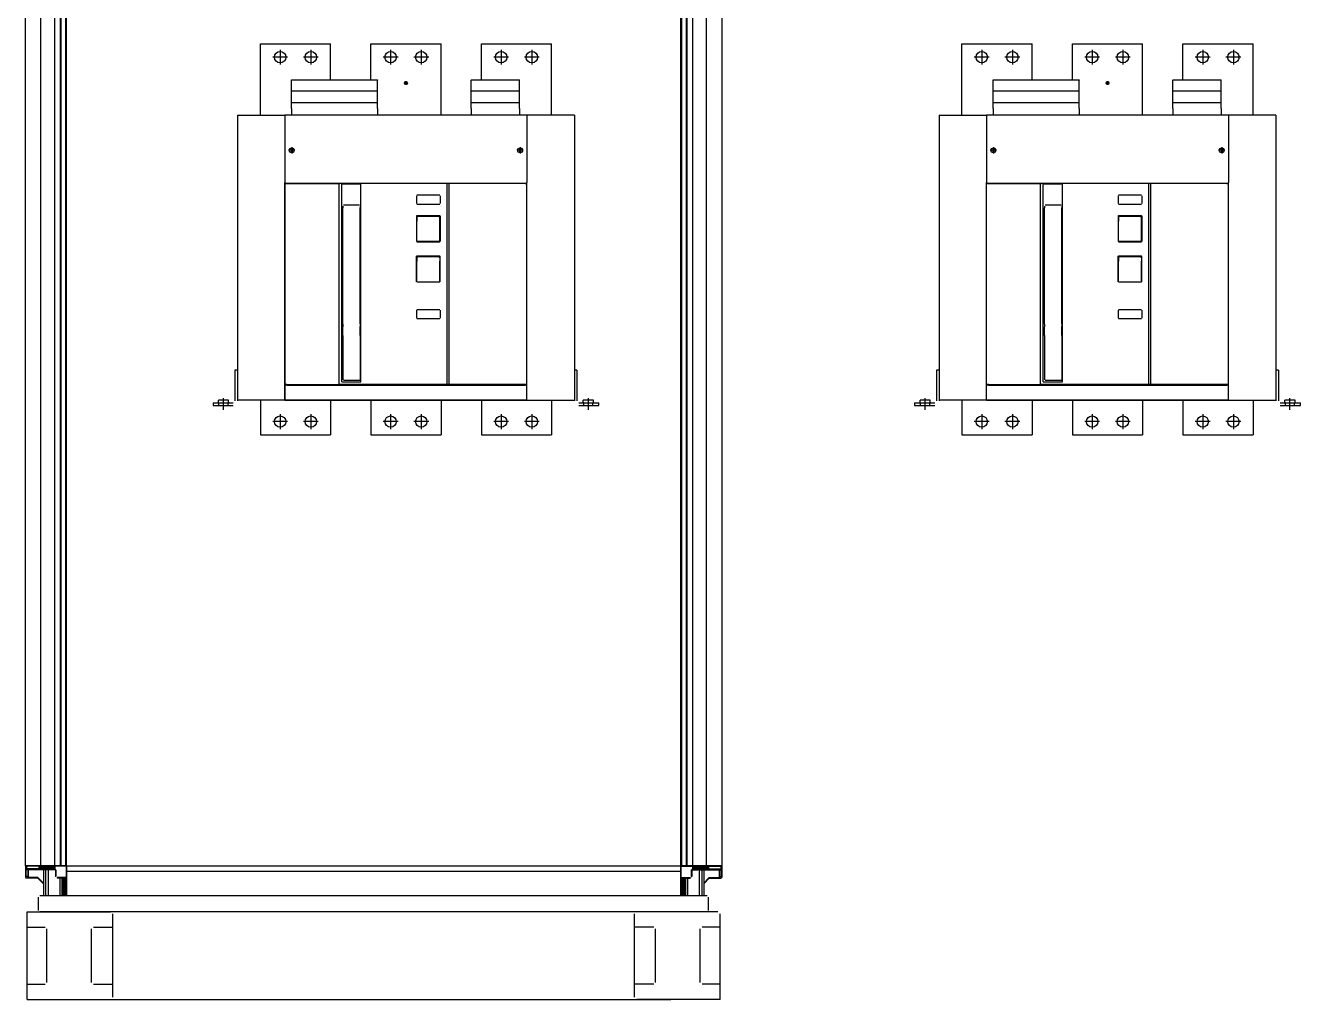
# Model space of a CAD drawing. Header units: metres. Extents: x -260 to 2001, y 2594 to 9590.
# Drawn here: x -260 to 1194, y 7485 to 8595 of the extents above; entities that cross this region are included whole.
import ezdxf

# ---------------------------------------------------------------- set-up
doc = ezdxf.new("R2010")
doc.units = ezdxf.units.M

# ---------------------------------------------------------------- blocks, each defined once
blk = doc.blocks.new('ABB-TR_E4_3')
for p, q in [((53.999833, 445.5), (133.999833, 445.5)), ((53.999833, 364.499878), (53.999833, 445.5)), ((76.499833, 438.950012), (76.499833, 422.049988)), ((111.499833, 438.950012), (111.499833, 422.049988)), ((133.999833, 404.499878), (133.999833, 445.5)), ((179.999833, 445.5), (259.999833, 445.5)), ((179.999833, 404.499878), (179.999833, 445.5)), ((202.499833, 438.950012), (202.499833, 422.049988)), ((237.499833, 438.950012), (237.499833, 422.049988)), ((259.999833, 364.499878), (259.999833, 445.5)), ((305.999802, 445.5), (385.999802, 445.5)), ((305.999802, 404.499878), (305.999802, 445.5)), ((328.499802, 438.950012), (328.499802, 422.049988)), ((363.499802, 438.950012), (363.499802, 422.049988)), ((385.999802, 364.499878), (385.999802, 445.5)), ((853.999833, 445.5), (933.999833, 445.5)), ((853.999833, 364.499878), (853.999833, 445.5)), ((876.499833, 438.950012), (876.499833, 422.049988)), ((911.499833, 438.950012), (911.499833, 422.049988)), ((933.999833, 404.499878), (933.999833, 445.5)), ((979.999833, 445.5), (1059.999833, 445.5)), ((979.999833, 404.499878), (979.999833, 445.5)), ((1002.499833, 438.950012), (1002.499833, 422.049988)), ((1037.499833, 438.950012), (1037.499833, 422.049988)), ((1059.999833, 364.499878), (1059.999833, 445.5)), ((1105.999802, 445.5), (1185.999802, 445.5)), ((1105.999802, 404.499878), (1105.999802, 445.5)), ((1128.499802, 438.950012), (1128.499802, 422.049988)), ((1163.499802, 438.950012), (1163.499802, 422.049988)), ((1185.999802, 364.499878), (1185.999802, 445.5)), ((84.949845, 430.5), (68.04982, 430.5)), ((119.949814, 430.5), (103.049851, 430.5)), ((210.949814, 430.5), (194.049851, 430.5)), ((245.949814, 430.5), (229.049851, 430.5)), ((336.949875, 430.5), (320.049851, 430.5)), ((371.949875, 430.5), (355.049851, 430.5)), ((884.949845, 430.5), (868.04982, 430.5)), ((919.949814, 430.5), (903.049851, 430.5)), ((1010.949814, 430.5), (994.049851, 430.5)), ((1045.949814, 430.5), (1029.049851, 430.5)), ((1136.949875, 430.5), (1120.049851, 430.5)), ((1171.949875, 430.5), (1155.049851, 430.5)), ((89.518998, 404.353516), (89.518998, 404.5)), ((89.518998, 404.5), (187.518998, 404.5)), ((89.518998, 396.685974), (89.518998, 404.353516)), ((89.518998, 396.121094), (89.518998, 396.685974)), ((89.518998, 396.045654), (89.518998, 396.121094)), ((89.518998, 392.230347), (89.518998, 396.045654)), ((187.518998, 404.5), (187.518998, 404.353516)), ((187.518998, 396.685974), (187.518998, 404.353516)), ((187.518998, 396.121094), (187.518998, 396.685974)), ((187.518998, 396.045654), (187.518998, 396.121094)), ((187.518998, 392.230347), (187.518998, 396.045654)), ((222.107132, 401), (217.892533, 401)), ((219.999833, 403.1073), (219.999833, 398.8927)), ((294.518967, 404.5), (349.518967, 404.5)), ((294.518967, 404.5), (294.518967, 404.353516)), ((294.518967, 396.685974), (294.518967, 404.353516)), ((294.518967, 396.121094), (294.518967, 396.685974)), ((294.518967, 396.045654), (294.518967, 396.121094)), ((294.518967, 392.230347), (294.518967, 396.045654)), ((349.518967, 404.353516), (349.518967, 404.5)), ((349.518967, 396.685974), (349.518967, 404.353516)), ((349.518967, 396.121094), (349.518967, 396.685974)), ((349.518967, 396.045654), (349.518967, 396.121094)), ((349.518967, 392.230347), (349.518967, 396.045654)), ((889.518998, 404.353516), (889.518998, 404.5)), ((889.518998, 404.5), (987.518998, 404.5)), ((889.518998, 396.685974), (889.518998, 404.353516)), ((889.518998, 396.121094), (889.518998, 396.685974)), ((889.518998, 396.045654), (889.518998, 396.121094)), ((889.518998, 392.230347), (889.518998, 396.045654)), ((987.518998, 404.5), (987.518998, 404.353516)), ((987.518998, 396.685974), (987.518998, 404.353516)), ((987.518998, 396.121094), (987.518998, 396.685974)), ((987.518998, 396.045654), (987.518998, 396.121094)), ((987.518998, 392.230347), (987.518998, 396.045654)), ((1022.107132, 401), (1017.892533, 401)), ((1019.999833, 403.1073), (1019.999833, 398.8927)), ((1094.518967, 404.5), (1149.518967, 404.5)), ((1094.518967, 404.5), (1094.518967, 404.353516)), ((1094.518967, 396.685974), (1094.518967, 404.353516)), ((1094.518967, 396.121094), (1094.518967, 396.685974)), ((1094.518967, 396.045654), (1094.518967, 396.121094)), ((1094.518967, 392.230347), (1094.518967, 396.045654)), ((1149.518967, 404.353516), (1149.518967, 404.5)), ((1149.518967, 396.685974), (1149.518967, 404.353516)), ((1149.518967, 396.121094), (1149.518967, 396.685974)), ((1149.518967, 396.045654), (1149.518967, 396.121094)), ((1149.518967, 392.230347), (1149.518967, 396.045654)), ((89.518998, 384.697388), (89.518998, 392.230347)), ((89.518998, 392.230347), (187.518998, 392.230347)), ((89.518998, 384.138489), (89.518998, 384.697388)), ((89.518998, 384.057007), (89.518998, 384.138489)), ((89.518998, 378.893555), (89.518998, 384.057007)), ((89.518998, 372.212158), (89.518998, 378.893555)), ((89.518998, 378.893555), (187.518998, 378.893555)), ((187.518998, 384.697388), (187.518998, 392.230347)), ((187.518998, 384.138489), (187.518998, 384.697388)), ((187.518998, 384.057007), (187.518998, 384.138489)), ((187.518998, 378.893555), (187.518998, 384.057007)), ((187.518998, 372.212158), (187.518998, 378.893555)), ((294.518967, 392.230347), (349.518967, 392.230347)), ((294.518967, 384.697388), (294.518967, 392.230347)), ((294.518967, 384.138489), (294.518967, 384.697388)), ((294.518967, 384.057007), (294.518967, 384.138489)), ((294.518967, 378.893555), (294.518967, 384.057007)), ((294.518967, 378.893555), (349.518967, 378.893555)), ((294.518967, 372.212158), (294.518967, 378.893555)), ((349.518967, 384.697388), (349.518967, 392.230347)), ((349.518967, 384.138489), (349.518967, 384.697388)), ((349.518967, 384.057007), (349.518967, 384.138489)), ((349.518967, 378.893555), (349.518967, 384.057007)), ((349.518967, 372.212158), (349.518967, 378.893555)), ((889.518998, 384.697388), (889.518998, 392.230347)), ((889.518998, 392.230347), (987.518998, 392.230347)), ((889.518998, 384.138489), (889.518998, 384.697388)), ((889.518998, 384.057007), (889.518998, 384.138489)), ((889.518998, 378.893555), (889.518998, 384.057007)), ((889.518998, 372.212158), (889.518998, 378.893555)), ((889.518998, 378.893555), (987.518998, 378.893555)), ((987.518998, 384.697388), (987.518998, 392.230347)), ((987.518998, 384.138489), (987.518998, 384.697388)), ((987.518998, 384.057007), (987.518998, 384.138489)), ((987.518998, 378.893555), (987.518998, 384.057007)), ((987.518998, 372.212158), (987.518998, 378.893555)), ((1094.518967, 392.230347), (1149.518967, 392.230347)), ((1094.518967, 384.697388), (1094.518967, 392.230347)), ((1094.518967, 384.138489), (1094.518967, 384.697388)), ((1094.518967, 384.057007), (1094.518967, 384.138489)), ((1094.518967, 378.893555), (1094.518967, 384.057007)), ((1094.518967, 378.893555), (1149.518967, 378.893555)), ((1094.518967, 372.212158), (1094.518967, 378.893555)), ((1149.518967, 384.697388), (1149.518967, 392.230347)), ((1149.518967, 384.138489), (1149.518967, 384.697388)), ((1149.518967, 384.057007), (1149.518967, 384.138489)), ((1149.518967, 378.893555), (1149.518967, 384.057007)), ((1149.518967, 372.212158), (1149.518967, 378.893555)), ((27.999833, 364.5), (27.999833, 39.5)), ((27.999833, 364.5), (81.999833, 364.5)), ((81.999833, 363.799927), (81.999833, 364.5)), ((82.699967, 364.5), (81.999833, 364.5)), ((81.999985, 363.799988), (81.999985, 287.700012)), ((82.339432, 364.400024), (82.100083, 364.400024)), ((82.100083, 364.400024), (82.100083, 364.160705)), ((83.925736, 364.5), (82.699997, 364.5)), ((356.074265, 364.5), (83.925736, 364.5)), ((89.518998, 371.858581), (89.518998, 372.212158)), ((89.518998, 371.858581), (89.518998, 364.5)), ((187.518998, 371.858581), (187.518998, 372.212158)), ((187.518998, 371.858581), (187.518998, 364.5)), ((294.518967, 371.858581), (294.518967, 372.212158)), ((294.518967, 371.858581), (294.518967, 364.5)), ((349.518967, 371.858581), (349.518967, 372.212158)), ((349.518967, 371.858581), (349.518967, 364.5)), ((357.299973, 364.5), (356.074265, 364.5)), ((357.999802, 364.5), (357.299973, 364.5)), ((357.900071, 364.400024), (357.660569, 364.400024)), ((357.900071, 364.1604), (357.900071, 364.400024)), ((411.999802, 364.5), (357.999802, 364.5)), ((357.999802, 363.813476), (357.999802, 364.5)), ((357.999985, 363.799988), (357.999985, 287.700012)), ((411.999802, 364.5), (411.999802, 39.5)), ((827.999833, 364.5), (827.999833, 39.5)), ((827.999833, 364.5), (881.999833, 364.5)), ((881.999833, 363.799927), (881.999833, 364.5)), ((882.699967, 364.5), (881.999833, 364.5)), ((881.999985, 363.799988), (881.999985, 287.700012)), ((882.339432, 364.400024), (882.100083, 364.400024)), ((882.100083, 364.400024), (882.100083, 364.160705)), ((883.925736, 364.5), (882.699997, 364.5)), ((1156.074265, 364.5), (883.925736, 364.5)), ((889.518998, 371.858581), (889.518998, 372.212158)), ((889.518998, 371.858581), (889.518998, 364.5)), ((987.518998, 371.858581), (987.518998, 372.212158)), ((987.518998, 371.858581), (987.518998, 364.5)), ((1094.518967, 371.858581), (1094.518967, 372.212158)), ((1094.518967, 371.858581), (1094.518967, 364.5)), ((1149.518967, 371.858581), (1149.518967, 372.212158)), ((1149.518967, 371.858581), (1149.518967, 364.5)), ((1157.299973, 364.5), (1156.074265, 364.5)), ((1157.999802, 364.5), (1157.299973, 364.5)), ((1157.900071, 364.400024), (1157.660569, 364.400024)), ((1157.900071, 364.1604), (1157.900071, 364.400024)), ((1211.999802, 364.5), (1157.999802, 364.5)), ((1157.999802, 363.813476), (1157.999802, 364.5)), ((1157.999985, 363.799988), (1157.999985, 287.700012)), ((1211.999802, 364.5), (1211.999802, 39.5)), ((93.374985, 324.25), (86.224991, 324.25)), ((89.40001, 326.464172), (89.40001, 326.970764)), ((89.40001, 322.035828), (89.40001, 326.464111)), ((89.40001, 322.035828), (89.40001, 321.529236)), ((89.800003, 327.825012), (89.800003, 320.674988)), ((90.199997, 326.464172), (90.199997, 326.970764)), ((90.199997, 326.464172), (90.199997, 322.035889)), ((90.199997, 322.035828), (90.199997, 321.529236)), ((353.77501, 324.25), (346.624985, 324.25)), ((349.799973, 326.464172), (349.799973, 326.970764)), ((349.799973, 322.035828), (349.799973, 326.464111)), ((349.799973, 322.035828), (349.799973, 321.529236)), ((350.199997, 327.825012), (350.199997, 320.674988)), ((350.600022, 326.464172), (350.600022, 326.970764)), ((350.600022, 326.464172), (350.600022, 322.035889)), ((350.600022, 322.035828), (350.600022, 321.529236)), ((893.374985, 324.25), (886.224991, 324.25)), ((889.40001, 326.464172), (889.40001, 326.970764)), ((889.40001, 322.035828), (889.40001, 326.464111)), ((889.40001, 322.035828), (889.40001, 321.529236)), ((889.800003, 327.825012), (889.800003, 320.674988)), ((890.199997, 326.464172), (890.199997, 326.970764)), ((890.199997, 326.464172), (890.199997, 322.035889)), ((890.199997, 322.035828), (890.199997, 321.529236)), ((1153.77501, 324.25), (1146.624985, 324.25)), ((1149.799973, 326.464172), (1149.799973, 326.970764)), ((1149.799973, 322.035828), (1149.799973, 326.464111)), ((1149.799973, 322.035828), (1149.799973, 321.529236)), ((1150.199997, 327.825012), (1150.199997, 320.674988)), ((1150.600022, 326.464172), (1150.600022, 326.970764)), ((1150.600022, 326.464172), (1150.600022, 322.035889)), ((1150.600022, 322.035828), (1150.600022, 321.529236)), ((81.999833, 39.5), (81.999833, 287.699951)), ((82.100083, 287.339294), (82.100083, 286.5)), ((82.100083, 286.5), (84.100083, 286.5)), ((82.100083, 57.25), (82.100083, 286.5)), ((82.699997, 287), (83.925736, 287)), ((83.925736, 287), (356.074265, 287)), ((84.100083, 286.5), (144.700089, 286.5)), ((97.600083, 287), (97.600083, 286.5)), ((143.718979, 57.5), (143.718979, 286.5)), ((144.671128, 286.5), (143.718979, 286.5)), ((266.06688, 286.5), (144.671128, 286.5)), ((146.718979, 285.121094), (146.746384, 285.313354)), ((146.718979, 60.5), (146.718979, 285.121094)), ((146.746384, 285.313354), (146.81511, 285.484436)), ((146.81511, 285.484436), (146.929154, 285.661377)), ((146.929154, 285.661377), (147.241929, 286)), ((168.218979, 285.5), (147.218979, 285.5)), ((168.472458, 285.742126), (168.233628, 286)), ((168.583115, 285.585937), (168.472458, 285.742126)), ((168.700364, 285.304748), (168.583115, 285.585937)), ((168.718979, 285.142578), (168.700364, 285.304748)), ((168.718979, 60.5), (168.718979, 285.142578)), ((267.018998, 286.5), (266.06688, 286.5)), ((267.018998, 57.5), (267.018998, 286.5)), ((269.000077, 286.5), (269.000077, 57.25)), ((355.900071, 286.5), (269.000077, 286.5)), ((342.400071, 286.5), (342.400071, 287)), ((355.900071, 286.5), (357.900071, 286.5)), ((356.074265, 287), (357.299973, 287)), ((357.900071, 286.5), (357.900071, 287.339599)), ((357.900071, 57.25), (357.900071, 286.5)), ((357.999802, 39.5), (357.999802, 287.686462)), ((881.999833, 39.5), (881.999833, 287.699951)), ((882.100083, 287.339294), (882.100083, 286.5)), ((882.100083, 286.5), (884.100083, 286.5)), ((882.100083, 57.25), (882.100083, 286.5)), ((882.699997, 287), (883.925736, 287)), ((883.925736, 287), (1156.074265, 287)), ((884.100083, 286.5), (944.700089, 286.5)), ((897.600083, 287), (897.600083, 286.5)), ((944.671128, 286.5), (943.718979, 286.5)), ((943.718979, 57.5), (943.718979, 286.5)), ((1066.06688, 286.5), (944.671128, 286.5)), ((946.718979, 285.121094), (946.746384, 285.313354)), ((946.718979, 60.5), (946.718979, 285.121094)), ((946.746384, 285.313354), (946.81511, 285.484436)), ((946.81511, 285.484436), (946.929154, 285.661377)), ((946.929154, 285.661377), (947.241929, 286)), ((968.218979, 285.5), (947.218979, 285.5)), ((968.472458, 285.742126), (968.233628, 286)), ((968.583115, 285.585937), (968.472458, 285.742126)), ((968.700364, 285.304748), (968.583115, 285.585937)), ((968.718979, 285.142578), (968.700364, 285.304748)), ((968.718979, 60.5), (968.718979, 285.142578)), ((1067.018998, 286.5), (1066.06688, 286.5)), ((1067.018998, 57.5), (1067.018998, 286.5)), ((1069.000077, 286.5), (1069.000077, 57.25)), ((1155.900071, 286.5), (1069.000077, 286.5)), ((1142.400071, 286.5), (1142.400071, 287)), ((1155.900071, 286.5), (1157.900071, 286.5)), ((1156.074265, 287), (1157.299973, 287)), ((1157.900071, 286.5), (1157.900071, 287.339599)), ((1157.900071, 57.25), (1157.900071, 286.5)), ((1157.999802, 39.5), (1157.999802, 287.686462)), ((166.968979, 261.759094), (148.968979, 261.758911)), ((232.018998, 272.5), (232.018998, 263.5)), ((258.518998, 273), (232.518998, 273)), ((232.518998, 263), (258.518998, 263)), ((259.018998, 272.5), (259.018998, 263.5)), ((966.968979, 261.759094), (948.968979, 261.758911)), ((1032.018998, 272.5), (1032.018998, 263.5)), ((1058.518998, 273), (1032.518998, 273)), ((1032.518998, 263), (1058.518998, 263)), ((1059.018998, 272.5), (1059.018998, 263.5)), ((146.722702, 254.382751), (146.718979, 254.363586)), ((146.751664, 254.419678), (146.722702, 254.382751)), ((146.828812, 254.462158), (146.751664, 254.419678)), ((147.06865, 254.513977), (146.828812, 254.462158)), ((147.218979, 254.363586), (147.06865, 254.513977)), ((147.968979, 260.758911), (147.968979, 258.759521)), ((147.968979, 125.969177), (147.968979, 258.759521)), ((167.968979, 260.759094), (167.968979, 258.759766)), ((167.968979, 126.535766), (167.968979, 258.759766)), ((168.36937, 254.513977), (168.218979, 254.363586)), ((168.625351, 254.455444), (168.36937, 254.513977)), ((168.688767, 254.417602), (168.625351, 254.455444)), ((168.707962, 254.396606), (168.688767, 254.417602)), ((168.718979, 254.363586), (168.707962, 254.396606)), ((232.018998, 249.5), (232.018998, 220.5)), ((232.518998, 250), (258.518998, 250)), ((232.518998, 248.594116), (232.518998, 250)), ((258.518998, 248.855957), (232.518998, 248.594116)), ((232.518998, 248.594116), (232.518998, 248.227722)), ((232.518998, 248.224243), (232.518998, 248.227722)), ((232.518998, 248.227722), (232.518998, 246.652954)), ((232.528916, 248.187195), (232.519089, 248.224243)), ((232.570725, 248.109619), (232.528916, 248.187195)), ((232.705826, 247.930054), (232.570725, 248.109619)), ((233.034348, 247.586792), (232.705826, 247.930054)), ((258.034348, 247.834839), (258.348923, 248.176147)), ((258.348923, 248.176147), (258.47432, 248.356567)), ((258.47432, 248.356567), (258.51146, 248.435852)), ((258.51146, 248.435852), (258.518998, 248.475098)), ((258.518998, 248.855957), (258.518998, 250)), ((258.518998, 248.855957), (258.518998, 248.485474)), ((258.518998, 248.485474), (258.518998, 248.475098)), ((258.518998, 243.979797), (258.518998, 248.475098)), ((259.018998, 249.5), (259.018998, 220.5)), ((946.722702, 254.382751), (946.718979, 254.363586)), ((946.751664, 254.419678), (946.722702, 254.382751)), ((946.828812, 254.462158), (946.751664, 254.419678)), ((947.06865, 254.513977), (946.828812, 254.462158)), ((947.218979, 254.363586), (947.06865, 254.513977)), ((947.968979, 260.758911), (947.968979, 258.759521)), ((947.968979, 125.969177), (947.968979, 258.759521)), ((967.968979, 260.759094), (967.968979, 258.759766)), ((967.968979, 126.535766), (967.968979, 258.759766)), ((968.36937, 254.513977), (968.218979, 254.363586)), ((968.625351, 254.455444), (968.36937, 254.513977)), ((968.688767, 254.417602), (968.625351, 254.455444)), ((968.707962, 254.396606), (968.688767, 254.417602)), ((968.718979, 254.363586), (968.707962, 254.396606)), ((1032.018998, 249.5), (1032.018998, 220.5)), ((1032.518998, 250), (1058.518998, 250)), ((1032.518998, 248.594116), (1032.518998, 250)), ((1058.518998, 248.855957), (1032.518998, 248.594116)), ((1032.518998, 248.594116), (1032.518998, 248.227722)), ((1032.518998, 248.224243), (1032.518998, 248.227722)), ((1032.518998, 248.227722), (1032.518998, 246.652954)), ((1032.528916, 248.187195), (1032.519089, 248.224243)), ((1032.570725, 248.109619), (1032.528916, 248.187195)), ((1032.705826, 247.930054), (1032.570725, 248.109619)), ((1033.034348, 247.586792), (1032.705826, 247.930054)), ((1058.034348, 247.834839), (1058.348923, 248.176147)), ((1058.348923, 248.176147), (1058.47432, 248.356567)), ((1058.47432, 248.356567), (1058.51146, 248.435852)), ((1058.51146, 248.435852), (1058.518998, 248.475098)), ((1058.518998, 248.855957), (1058.518998, 250)), ((1058.518998, 248.855957), (1058.518998, 248.485474)), ((1058.518998, 248.485474), (1058.518998, 248.475098)), ((1058.518998, 243.979797), (1058.518998, 248.475098)), ((1059.018998, 249.5), (1059.018998, 220.5)), ((232.518998, 246.651001), (232.518937, 245.222778)), ((232.518998, 246.652954), (232.518998, 246.651001)), ((232.518998, 245.222778), (232.518998, 244.591064)), ((232.518998, 243.703003), (232.518998, 243.637939)), ((232.518998, 220.5), (232.518998, 243.637939)), ((232.519028, 244.591064), (232.519089, 243.70282)), ((258.518998, 243.979797), (258.518998, 243.637939)), ((258.518998, 240.97876), (258.518998, 243.637939)), ((258.518998, 220.5), (258.518998, 240.97876)), ((1032.518998, 246.651001), (1032.518937, 245.222778)), ((1032.518998, 246.652954), (1032.518998, 246.651001)), ((1032.518998, 245.222778), (1032.518998, 244.591064)), ((1032.518998, 243.703003), (1032.518998, 243.637939)), ((1032.518998, 220.5), (1032.518998, 243.637939)), ((1032.519028, 244.591064), (1032.519089, 243.70282)), ((1058.518998, 243.979797), (1058.518998, 243.637939)), ((1058.518998, 240.97876), (1058.518998, 243.637939)), ((1058.518998, 220.5), (1058.518998, 240.97876)), ((232.518998, 220.5), (233.035325, 220.5)), ((232.518998, 220), (258.518998, 220)), ((258.035325, 220.5), (233.035325, 220.5)), ((258.035325, 220.5), (258.518998, 220.5)), ((1032.518998, 220.5), (1033.035325, 220.5)), ((1032.518998, 220), (1058.518998, 220)), ((1058.035325, 220.5), (1033.035325, 220.5)), ((1058.035325, 220.5), (1058.518998, 220.5)), ((232.518998, 204), (258.518998, 204)), ((232.518998, 202.594116), (232.518998, 204)), ((258.518998, 202.855957), (258.518998, 204)), ((1032.518998, 204), (1058.518998, 204)), ((1032.518998, 202.594116), (1032.518998, 204)), ((1058.518998, 202.855957), (1058.518998, 204)), ((232.018998, 174.5), (232.018998, 203.5)), ((232.518998, 202.594116), (232.518998, 202.19751)), ((232.518998, 202.19812), (232.518998, 197.851501)), ((232.521378, 202.179809), (232.518998, 202.19751)), ((232.518998, 175.5), (232.518998, 197.851501)), ((258.518998, 202.855957), (232.519089, 202.594116)), ((232.539475, 202.132202), (232.521378, 202.179809)), ((232.692337, 201.911194), (232.539475, 202.132202)), ((233.035874, 201.550659), (232.692337, 201.911194)), ((258.035874, 201.834167), (258.260178, 202.067749)), ((258.260178, 202.067749), (258.41716, 202.265747)), ((258.41716, 202.265747), (258.518998, 202.474487)), ((258.518998, 202.855957), (258.518998, 202.485596)), ((258.518998, 202.485596), (258.518998, 202.474487)), ((258.518998, 202.474487), (258.518998, 197.81488)), ((258.518998, 175.5), (258.518998, 197.81488)), ((259.018998, 174.5), (259.018998, 203.5)), ((1032.018998, 174.5), (1032.018998, 203.5)), ((1032.518998, 202.594116), (1032.518998, 202.19751)), ((1032.518998, 202.19812), (1032.518998, 197.851501)), ((1032.521378, 202.179809), (1032.518998, 202.19751)), ((1032.518998, 175.5), (1032.518998, 197.851501)), ((1058.518998, 202.855957), (1032.519089, 202.594116)), ((1032.539475, 202.132202), (1032.521378, 202.179809)), ((1032.692337, 201.911194), (1032.539475, 202.132202)), ((1033.035874, 201.550659), (1032.692337, 201.911194)), ((1058.035874, 201.834167), (1058.260178, 202.067749)), ((1058.260178, 202.067749), (1058.41716, 202.265747)), ((1058.41716, 202.265747), (1058.518998, 202.474487)), ((1058.518998, 202.855957), (1058.518998, 202.485596)), ((1058.518998, 202.485596), (1058.518998, 202.474487)), ((1058.518998, 202.474487), (1058.518998, 197.81488)), ((1058.518998, 175.5), (1058.518998, 197.81488)), ((1059.018998, 174.5), (1059.018998, 203.5)), ((233.518998, 174.5), (257.518998, 174.5)), ((1033.518998, 174.5), (1057.518998, 174.5)), ((258.518998, 174), (232.518998, 174)), ((1058.518998, 174), (1032.518998, 174)), ((232.018998, 142), (232.018998, 133)), ((258.518998, 142.5), (232.518998, 142.5)), ((232.518998, 132.5), (258.518998, 132.5)), ((259.018998, 142), (259.018998, 133)), ((1032.018998, 142), (1032.018998, 133)), ((1058.518998, 142.5), (1032.518998, 142.5)), ((1032.518998, 132.5), (1058.518998, 132.5)), ((1059.018998, 142), (1059.018998, 133)), ((147.968979, 125.969177), (147.968979, 122.899841)), ((147.968979, 113.106842), (147.968979, 122.899841)), ((167.968979, 126.535766), (167.968979, 123.466431)), ((167.968979, 113.106842), (167.968979, 123.466431)), ((947.968979, 125.969177), (947.968979, 122.899841)), ((947.968979, 113.106842), (947.968979, 122.899841)), ((967.968979, 126.535766), (967.968979, 123.466431)), ((967.968979, 113.106842), (967.968979, 123.466431)), ((147.968979, 115.930633), (147.218979, 115.930633)), ((147.968979, 113.106842), (147.968979, 108.09137)), ((147.968979, 108.09137), (147.968979, 80.941193)), ((168.218979, 115.930633), (167.968979, 115.930633)), ((167.968979, 113.106842), (167.968979, 108.09137)), ((167.968979, 108.09137), (167.968979, 80.941193)), ((168.718979, 115.5), (168.715622, 115.5)), ((947.968979, 115.930633), (947.218979, 115.930633)), ((947.968979, 113.106842), (947.968979, 108.09137)), ((947.968979, 108.09137), (947.968979, 80.941193)), ((968.218979, 115.930633), (967.968979, 115.930633)), ((967.968979, 113.106842), (967.968979, 108.09137)), ((967.968979, 108.09137), (967.968979, 80.941193)), ((968.718979, 115.5), (968.715622, 115.5)), ((167.968979, 88.75), (168.718979, 88.75)), ((967.968979, 88.75), (968.718979, 88.75)), ((24.999985, 73.5), (24.999985, 68.5)), ((27.999985, 73.5), (24.999985, 73.5)), ((147.968979, 80.941193), (147.968979, 62.75)), ((167.968979, 80.941193), (167.968979, 62.892853)), ((414.999985, 73.5), (411.999985, 73.5)), ((411.999985, 73.5), (411.999985, 68.5)), ((414.999985, 73.5), (414.999985, 68.5)), ((824.999985, 73.5), (824.999985, 68.5)), ((827.999985, 73.5), (824.999985, 73.5)), ((947.968979, 80.941193), (947.968979, 62.75)), ((967.968979, 80.941193), (967.968979, 62.892853)), ((1214.999985, 73.5), (1211.999985, 73.5)), ((1211.999985, 73.5), (1211.999985, 68.5)), ((1214.999985, 73.5), (1214.999985, 68.5)), ((24.999985, 68.5), (24.999985, 38.5)), ((146.718979, 60.5), (168.718979, 60.5)), ((166.968979, 61.75), (148.968979, 61.75)), ((167.227646, 61.784637), (166.968979, 61.75)), ((167.468979, 61.883972), (167.227646, 61.784637)), ((167.700791, 62.086731), (167.468979, 61.883972)), ((167.909287, 62.483459), (167.700791, 62.086731)), ((167.960099, 62.756348), (167.909287, 62.483459)), ((167.968979, 62.892853), (167.960099, 62.756348)), ((167.968979, 70.75), (168.718979, 70.75)), ((411.999985, 68.5), (411.999985, 38.5)), ((414.999985, 68.5), (414.999985, 38.5)), ((824.999985, 68.5), (824.999985, 38.5)), ((946.718979, 60.5), (968.718979, 60.5)), ((966.968979, 61.75), (948.968979, 61.75)), ((967.227646, 61.784637), (966.968979, 61.75)), ((967.468979, 61.883972), (967.227646, 61.784637)), ((967.700791, 62.086731), (967.468979, 61.883972)), ((967.909287, 62.483459), (967.700791, 62.086731)), ((967.960099, 62.756348), (967.909287, 62.483459)), ((967.968979, 62.892853), (967.960099, 62.756348)), ((967.968979, 70.75), (968.718979, 70.75)), ((1211.999985, 68.5), (1211.999985, 38.5)), ((1214.999985, 68.5), (1214.999985, 38.5)), ((82.100083, 56.549988), (82.100083, 57.25)), ((84.100083, 57.25), (82.100083, 57.25)), ((82.100083, 39.600006), (82.100083, 56.549988)), ((84.100083, 56.549988), (82.100083, 56.549988)), ((82.800095, 57.25), (82.800095, 56.549988)), ((84.100083, 57.25), (144.700089, 57.25)), ((84.100083, 56.549988), (355.900071, 56.549988)), ((143.718979, 57.5), (144.671128, 57.5)), ((144.671128, 57.5), (266.06688, 57.5)), ((144.700089, 57.25), (144.700089, 57.5)), ((269.000077, 57.25), (144.700089, 57.25)), ((266.06688, 57.5), (267.018998, 57.5)), ((355.900071, 57.25), (269.000077, 57.25)), ((357.900071, 57.25), (355.900071, 57.25)), ((357.900071, 56.549988), (355.900071, 56.549988)), ((357.200119, 57.25), (357.200119, 56.549988)), ((357.900071, 56.549988), (357.900071, 57.25)), ((357.900071, 39.600006), (357.900071, 56.549988)), ((882.100083, 56.549988), (882.100083, 57.25)), ((884.100083, 57.25), (882.100083, 57.25)), ((882.100083, 39.600006), (882.100083, 56.549988)), ((884.100083, 56.549988), (882.100083, 56.549988)), ((882.800095, 57.25), (882.800095, 56.549988)), ((884.100083, 57.25), (944.700089, 57.25)), ((884.100083, 56.549988), (1155.900071, 56.549988)), ((943.718979, 57.5), (944.671128, 57.5)), ((944.671128, 57.5), (1066.06688, 57.5)), ((944.700089, 57.25), (944.700089, 57.5)), ((1069.000077, 57.25), (944.700089, 57.25)), ((1066.06688, 57.5), (1067.018998, 57.5)), ((1155.900071, 57.25), (1069.000077, 57.25)), ((1157.900071, 57.25), (1155.900071, 57.25)), ((1157.900071, 56.549988), (1155.900071, 56.549988)), ((1157.200119, 57.25), (1157.200119, 56.549988)), ((1157.900071, 56.549988), (1157.900071, 57.25)), ((1157.900071, 39.600006), (1157.900071, 56.549988)), ((0, 36.5), (5, 36.5)), ((0, 36.5), (0, 33.5)), ((0, 33.5), (5, 33.5)), ((5, 36.5), (22.999985, 36.5)), ((5, 33.5), (22.999985, 33.5)), ((5.764573, 36.5), (5.895691, 36.52478)), ((5.895691, 36.52478), (6.090409, 36.639191)), ((6.090409, 36.639191), (6.232682, 36.870666)), ((6.232682, 36.870666), (6.25, 37)), ((12, 39.5), (6.25, 39.5)), ((6.25, 37), (6.25, 39.5)), ((6.75, 33.5), (6.75, 36.5)), ((12, 28.388489), (12, 41.611511)), ((17.75, 39.5), (12, 39.5)), ((17.25, 33.5), (17.25, 36.5)), ((17.75, 37), (17.75, 39.5)), ((17.75, 37), (17.75, 39.5)), ((17.75, 37), (17.767319, 36.870666)), ((17.75, 37), (17.767319, 36.870666)), ((17.767319, 36.870666), (17.909577, 36.639191)), ((17.767319, 36.870666), (17.909577, 36.639191)), ((17.909577, 36.639191), (18.104309, 36.52478)), ((17.909577, 36.639191), (18.104309, 36.52478)), ((18.104309, 36.52478), (18.235428, 36.5)), ((18.104309, 36.52478), (18.235428, 36.5)), ((81.999833, 39.5), (27.999833, 39.5)), ((27.999985, 39.5), (27.999985, 38.5)), ((53.999833, 39.499847), (53.999833, 0)), ((81.999833, 39.5), (357.999802, 39.5)), ((84.100083, 39.600006), (82.100083, 39.600006)), ((355.900071, 39.600006), (84.100083, 39.600006)), ((133.999833, 39.499847), (133.999833, 0)), ((179.999833, 39.499847), (179.999833, 0)), ((259.999833, 39.499847), (259.999833, 0)), ((305.999802, 39.499847), (305.999802, 0)), ((357.900071, 39.600006), (355.900071, 39.600006)), ((357.999802, 39.5), (411.999802, 39.5)), ((385.999802, 39.499847), (385.999802, 0)), ((416.999985, 36.5), (434.999985, 36.5)), ((416.999985, 33.5), (434.999985, 33.5)), ((421.895676, 36.52478), (421.764573, 36.5)), ((422.090378, 36.639191), (421.895676, 36.52478)), ((422.232712, 36.870666), (422.090378, 36.639191)), ((422.249985, 37), (422.232712, 36.870666)), ((427.999985, 39.5), (422.249985, 39.5)), ((422.249985, 37), (422.249985, 39.5)), ((422.749985, 33.5), (422.749985, 36.5)), ((427.999985, 28.388489), (427.999985, 41.611511)), ((433.749985, 39.5), (427.999985, 39.5)), ((433.249985, 33.5), (433.249985, 36.5)), ((433.749985, 37), (433.749985, 39.5)), ((433.749985, 37), (433.749985, 39.5)), ((433.767319, 36.870666), (433.749985, 37)), ((433.767319, 36.870666), (433.749985, 37)), ((433.909592, 36.639191), (433.767319, 36.870666)), ((433.909592, 36.639191), (433.767319, 36.870666)), ((434.104294, 36.52478), (433.909592, 36.639191)), ((434.104294, 36.52478), (433.909592, 36.639191)), ((434.235398, 36.5), (434.104294, 36.52478)), ((434.235398, 36.5), (434.104294, 36.52478)), ((434.999985, 36.5), (439.999985, 36.5)), ((434.999985, 33.5), (439.999985, 33.5)), ((439.999985, 33.5), (439.999985, 36.5)), ((800, 36.5), (805, 36.5)), ((800, 36.5), (800, 33.5)), ((800, 33.5), (805, 33.5)), ((805, 36.5), (822.999985, 36.5)), ((805, 33.5), (822.999985, 33.5)), ((805.764573, 36.5), (805.895691, 36.52478)), ((805.895691, 36.52478), (806.090409, 36.639191)), ((806.090409, 36.639191), (806.232682, 36.870666)), ((806.232682, 36.870666), (806.25, 37)), ((812, 39.5), (806.25, 39.5)), ((806.25, 37), (806.25, 39.5)), ((806.75, 33.5), (806.75, 36.5)), ((812, 28.388489), (812, 41.611511)), ((817.75, 39.5), (812, 39.5)), ((817.25, 33.5), (817.25, 36.5)), ((817.75, 37), (817.75, 39.5)), ((817.75, 37), (817.75, 39.5)), ((817.75, 37), (817.767319, 36.870666)), ((817.75, 37), (817.767319, 36.870666)), ((817.767319, 36.870666), (817.909577, 36.639191)), ((817.767319, 36.870666), (817.909577, 36.639191)), ((817.909577, 36.639191), (818.104309, 36.52478)), ((817.909577, 36.639191), (818.104309, 36.52478)), ((818.104309, 36.52478), (818.235428, 36.5)), ((818.104309, 36.52478), (818.235428, 36.5)), ((881.999833, 39.5), (827.999833, 39.5)), ((827.999985, 39.5), (827.999985, 38.5)), ((853.999833, 39.499847), (853.999833, 0)), ((881.999833, 39.5), (1157.999802, 39.5)), ((884.100083, 39.600006), (882.100083, 39.600006)), ((1155.900071, 39.600006), (884.100083, 39.600006)), ((933.999833, 39.499847), (933.999833, 0)), ((979.999833, 39.499847), (979.999833, 0)), ((1059.999833, 39.499847), (1059.999833, 0)), ((1105.999802, 39.499847), (1105.999802, 0)), ((1157.900071, 39.600006), (1155.900071, 39.600006)), ((1157.999802, 39.5), (1211.999802, 39.5)), ((1185.999802, 39.499847), (1185.999802, 0)), ((1216.999985, 36.5), (1234.999985, 36.5)), ((1216.999985, 33.5), (1234.999985, 33.5)), ((1221.895676, 36.52478), (1221.764573, 36.5)), ((1222.090378, 36.639191), (1221.895676, 36.52478)), ((1222.232712, 36.870666), (1222.090378, 36.639191)), ((1222.249985, 37), (1222.232712, 36.870666)), ((1227.999985, 39.5), (1222.249985, 39.5)), ((1222.249985, 37), (1222.249985, 39.5)), ((1222.749985, 33.5), (1222.749985, 36.5)), ((1227.999985, 28.388489), (1227.999985, 41.611511)), ((1233.749985, 39.5), (1227.999985, 39.5)), ((1233.249985, 33.5), (1233.249985, 36.5)), ((1233.749985, 37), (1233.749985, 39.5)), ((1233.749985, 37), (1233.749985, 39.5)), ((1233.767319, 36.870666), (1233.749985, 37)), ((1233.767319, 36.870666), (1233.749985, 37)), ((1233.909592, 36.639191), (1233.767319, 36.870666)), ((1233.909592, 36.639191), (1233.767319, 36.870666)), ((1234.104294, 36.52478), (1233.909592, 36.639191)), ((1234.104294, 36.52478), (1233.909592, 36.639191)), ((1234.235398, 36.5), (1234.104294, 36.52478)), ((1234.235398, 36.5), (1234.104294, 36.52478)), ((1234.999985, 36.5), (1239.999985, 36.5)), ((1234.999985, 33.5), (1239.999985, 33.5)), ((1239.999985, 33.5), (1239.999985, 36.5)), ((84.949845, 15), (68.04982, 15)), ((76.499833, 23.450012), (76.499833, 6.549988)), ((119.949814, 15), (103.049851, 15)), ((111.499833, 23.450012), (111.499833, 6.549988)), ((210.949814, 15), (194.049851, 15)), ((202.499833, 23.450012), (202.499833, 6.549988)), ((245.949814, 15), (229.049851, 15)), ((237.499833, 23.450012), (237.499833, 6.549988)), ((336.949875, 15), (320.049851, 15)), ((328.499802, 23.450012), (328.499802, 6.549988)), ((371.949875, 15), (355.049851, 15)), ((363.499802, 23.450012), (363.499802, 6.549988)), ((884.949845, 15), (868.04982, 15)), ((876.499833, 23.450012), (876.499833, 6.549988)), ((919.949814, 15), (903.049851, 15)), ((911.499833, 23.450012), (911.499833, 6.549988)), ((1010.949814, 15), (994.049851, 15)), ((1002.499833, 23.450012), (1002.499833, 6.549988)), ((1045.949814, 15), (1029.049851, 15)), ((1037.499833, 23.450012), (1037.499833, 6.549988)), ((1136.949875, 15), (1120.049851, 15)), ((1128.499802, 23.450012), (1128.499802, 6.549988)), ((1171.949875, 15), (1155.049851, 15)), ((1163.499802, 23.450012), (1163.499802, 6.549988)), ((53.999833, 0), (133.999833, 0)), ((179.999833, 0), (259.999833, 0)), ((305.999802, 0), (385.999802, 0)), ((853.999833, 0), (933.999833, 0)), ((979.999833, 0), (1059.999833, 0)), ((1105.999802, 0), (1185.999802, 0))]:
    blk.add_line(p, q)
for centre, radius in [((76.499833, 430.5), 6.5), ((111.499833, 430.5), 6.5), ((202.499833, 430.5), 6.5), ((237.499833, 430.5), 6.5), ((328.499802, 430.5), 6.5), ((363.499802, 430.5), 6.5), ((876.499833, 430.5), 6.5), ((911.499833, 430.5), 6.5), ((1002.499833, 430.5), 6.5), ((1037.499833, 430.5), 6.5), ((1128.499802, 430.5), 6.5), ((1163.499802, 430.5), 6.5), ((219.999833, 401), 1.621), ((1019.999833, 401), 1.621), ((89.800003, 324.25), 2.75), ((350.199997, 324.25), 2.75), ((889.800003, 324.25), 2.75), ((1150.199997, 324.25), 2.75), ((76.499833, 15), 6.5), ((111.499833, 15), 6.5), ((202.499833, 15), 6.5), ((237.499833, 15), 6.5), ((328.499802, 15), 6.5), ((363.499802, 15), 6.5), ((876.499833, 15), 6.5), ((911.499833, 15), 6.5), ((1002.499833, 15), 6.5), ((1037.499833, 15), 6.5), ((1128.499802, 15), 6.5), ((1163.499802, 15), 6.5)]:
    blk.add_circle(centre, radius)
blk = doc.blocks.new('ABB-IS2_80_80')
for p, q in [((0, 152.4), (0, 2052.4)), ((17.6, 152.4), (17.6, 2052.4)), ((33.4, 152.4), (33.4, 2052.4)), ((39.9, 152.4), (39.9, 2052.4)), ((40.5, 152.4), (40.5, 2052.4)), ((45.9, 152.4), (45.9, 2052.4)), ((46.9, 152.4), (46.9, 2052.4)), ((747, 2052.4), (747, 152.4)), ((748, 2052.4), (748, 152.4)), ((753.4, 2052.4), (753.4, 152.4)), ((754, 2052.4), (754, 152.4)), ((760.5, 2052.4), (760.5, 152.4)), ((776.3, 2052.4), (776.3, 152.4)), ((793.9, 2052.4), (793.9, 152.4)), ((17.7, 176.6), (18, 176.6)), ((33, 176.6), (33.3, 176.6)), ((33, 176.6), (33.3, 176.6)), ((0, 152.4), (46.9, 152.4)), ((0, 151.9), (0, 148.9)), ((1, 151.9), (0, 151.9)), ((1, 148.9), (0, 148.9)), ((0, 148.9), (0, 147.9)), ((0, 147.9), (0, 140.4)), ((0.5, 147.9), (0, 147.9)), ((1, 152.4), (0.5, 152.4)), ((0.5, 148.4), (0.5, 147.9)), ((1, 148.4), (0.5, 148.4)), ((2.5, 147.9), (0.5, 147.9)), ((0.5, 147.9), (0.5, 140.4)), ((1, 152.4), (1, 151.9)), ((15.3, 152.4), (1, 152.4)), ((1, 152.2), (1, 148.6)), ((1, 151.9), (1, 148.9)), ((15.1, 151.9), (1, 151.9)), ((15.1, 148.9), (1, 148.9)), ((1, 148.9), (1, 148.4)), ((15.3, 148.4), (1, 148.4)), ((1.7, 152.4), (1.2, 152.4)), ((17.4, 152.4), (1.7, 152.4)), ((2.5, 148.4), (2.5, 147.9)), ((2.5, 147.9), (2.5, 140.4)), ((3, 147.9), (2.5, 147.9)), ((3, 147.9), (3, 140.4)), ((20.6, 147.9), (3, 147.9)), ((15.3, 152.4), (15.1, 152.3)), ((15.1, 152.3), (15.1, 152.2)), ((15.1, 152.2), (15.1, 151.9)), ((15.1, 151.9), (15.1, 148.9)), ((15.5, 151.9), (15.1, 151.9)), ((15.1, 148.6), (15.1, 148.9)), ((32.4, 148.9), (15.1, 148.9)), ((15.1, 148.5), (15.1, 148.6)), ((15.3, 148.4), (15.1, 148.5)), ((15.8, 152.4), (15.3, 152.4)), ((21.7, 148.4), (15.3, 148.4)), ((15.5, 151.9), (15.5, 149.4)), ((16.2, 151.9), (15.5, 151.9)), ((32, 149.4), (15.5, 149.4)), ((17.6, 152.4), (15.8, 152.4)), ((17.6, 151.9), (16.2, 151.9)), ((16.2, 151.9), (16.2, 150.4)), ((17.6, 150.4), (16.2, 150.4)), ((31.6, 149.9), (16.6, 149.9)), ((18.6, 152.4), (17.4, 152.4)), ((32.4, 152.4), (17.6, 152.4)), ((17.6, 152.4), (17.6, 151.9)), ((31.9, 151.9), (17.6, 151.9)), ((17.6, 151.9), (17.6, 150.4)), ((31.9, 150.4), (17.6, 150.4)), ((17.6, 150.4), (17.6, 149.9)), ((17.7, 152.4), (33.3, 152.4)), ((34.1, 152.4), (18.6, 152.4)), ((22.1, 147.9), (20.6, 147.9)), ((20.6, 147.9), (20.6, 118.5)), ((21.9, 148.3), (21.7, 148.4)), ((22, 148.2), (21.9, 148.3)), ((22, 148.1), (22, 148.2)), ((22.1, 147.9), (22, 148.1)), ((30.9, 152.4), (22.3, 152.4)), ((30.9, 148.4), (22.3, 148.4)), ((25.7, 148.4), (22.4, 148.4)), ((22.7, 147.9), (22.7, 118.5)), ((25.9, 147.9), (22.7, 147.9)), ((25.9, 147.9), (25.9, 118.5)), ((32.9, 148.4), (26.5, 148.4)), ((34.1, 147.9), (26.8, 147.9)), ((32, 151.9), (31.9, 151.9)), ((31.9, 151.9), (31.9, 150.1)), ((32.4, 151.9), (32, 151.9)), ((32, 151.9), (32, 149.4)), ((32.9, 152.4), (32.4, 152.4)), ((33.4, 151.9), (32.4, 151.9)), ((32.4, 151.9), (32.4, 148.9)), ((33.4, 148.9), (32.4, 148.9)), ((33.4, 152.4), (32.9, 152.4)), ((33.4, 148.4), (32.9, 148.4)), ((33.4, 152.4), (33.4, 151.9)), ((46.4, 152.4), (33.4, 152.4)), ((33.4, 152.2), (33.4, 148.6)), ((46.4, 151.9), (33.4, 151.9)), ((33.4, 151.9), (33.4, 148.9)), ((33.6, 148.9), (33.4, 148.9)), ((33.4, 148.9), (33.4, 148.4)), ((33.6, 148.4), (33.4, 148.4)), ((33.6, 148.9), (33.6, 148.4)), ((34.6, 152.4), (34.1, 152.4)), ((34.1, 147.9), (34.1, 140.4)), ((34.6, 147.9), (34.1, 147.9)), ((35.1, 152.4), (34.6, 152.4)), ((34.6, 147.9), (34.6, 140.4)), ((35.1, 152.4), (38.2, 152.4)), ((38.2, 152.4), (35.1, 152.4)), ((38.2, 152.4), (39.9, 152.4)), ((38.7, 152.4), (38.2, 152.4)), ((40.8, 152.4), (38.7, 152.4)), ((41.7, 152.4), (40.8, 152.4)), ((44.7, 152.4), (41.7, 152.4)), ((45.4, 152.4), (44.7, 152.4)), ((45.7, 152.4), (45.4, 152.4)), ((46.4, 152.4), (46.4, 151.9)), ((46.9, 151.9), (46.4, 151.9)), ((46.4, 151.9), (46.4, 138.9)), ((46.9, 152.4), (746.9, 152.4)), ((46.9, 151.9), (46.9, 138.9)), ((46.9, 151.2), (46.9, 150.9)), ((46.9, 150.9), (46.9, 150.2)), ((46.9, 150.2), (46.9, 149.3)), ((46.9, 149.3), (46.9, 145.9)), ((46.9, 146.2), (746.9, 146.2)), ((46.9, 145.9), (46.9, 144.2)), ((746.9, 151.9), (747.4, 151.9)), ((746.9, 151.9), (746.9, 138.9)), ((746.9, 151.2), (746.9, 150.9)), ((746.9, 150.9), (746.9, 150.2)), ((746.9, 150.2), (746.9, 149.3)), ((746.9, 149.3), (746.9, 145.9)), ((746.9, 145.9), (746.9, 144.2)), ((776.1, 152.4), (747, 152.4)), ((747.4, 152.4), (747.4, 151.9)), ((747.4, 152.4), (760.4, 152.4)), ((747.4, 151.9), (760.4, 151.9)), ((747.4, 151.9), (747.4, 138.9)), ((748.1, 152.4), (748.4, 152.4)), ((748.4, 152.4), (749.1, 152.4)), ((749.1, 152.4), (752.1, 152.4)), ((752.1, 152.4), (753, 152.4)), ((753, 152.4), (755.1, 152.4)), ((755.7, 152.4), (754, 152.4)), ((755.1, 152.4), (755.6, 152.4)), ((755.6, 152.4), (758.7, 152.4)), ((758.8, 152.4), (755.7, 152.4)), ((758.7, 152.4), (759.2, 152.4)), ((760.5, 152.4), (758.8, 152.4)), ((759.2, 152.4), (759.7, 152.4)), ((759.2, 147.9), (759.2, 140.4)), ((759.2, 147.9), (759.7, 147.9)), ((759.7, 152.4), (775.2, 152.4)), ((759.7, 147.9), (759.7, 140.4)), ((759.7, 147.9), (767.1, 147.9)), ((760.2, 148.9), (760.4, 148.9)), ((760.2, 148.9), (760.2, 148.4)), ((760.2, 148.4), (760.4, 148.4)), ((760.4, 152.4), (760.4, 151.9)), ((760.4, 152.4), (760.9, 152.4)), ((760.4, 152.2), (760.4, 148.6)), ((760.4, 151.9), (761.4, 151.9)), ((760.4, 151.9), (760.4, 148.9)), ((760.4, 148.9), (761.4, 148.9)), ((760.4, 148.9), (760.4, 148.4)), ((760.4, 148.4), (760.9, 148.4)), ((760.6, 152.4), (760.5, 152.4)), ((760.9, 152.4), (761.5, 152.4)), ((760.9, 148.4), (767.3, 148.4)), ((761.4, 151.9), (761.4, 148.9)), ((761.4, 151.9), (761.9, 151.9)), ((761.4, 148.9), (778.8, 148.9)), ((761.5, 152.4), (776.2, 152.4)), ((761.9, 151.9), (761.9, 149.4)), ((761.9, 151.9), (762, 151.9)), ((761.9, 149.4), (778.4, 149.4)), ((762, 151.9), (776.2, 151.9)), ((762, 151.9), (762, 150.1)), ((762, 150.4), (776.2, 150.4)), ((762.2, 149.9), (777.3, 149.9)), ((762.9, 152.4), (771.6, 152.4)), ((762.9, 148.4), (771.6, 148.4)), ((768, 147.9), (771.2, 147.9)), ((768, 147.9), (768, 118.5)), ((768.2, 148.4), (771.5, 148.4)), ((771.2, 147.9), (771.2, 118.5)), ((771.8, 148.1), (771.9, 148.2)), ((771.8, 147.9), (771.8, 148.1)), ((771.8, 147.9), (773.3, 147.9)), ((771.9, 148.2), (772, 148.3)), ((772, 148.3), (772.2, 148.4)), ((772.2, 148.4), (778.6, 148.4)), ((773.3, 147.9), (790.8, 147.9)), ((773.3, 147.9), (773.3, 118.5)), ((775.2, 152.4), (776.4, 152.4)), ((776.5, 152.4), (776.1, 152.4)), ((776.2, 152.4), (778, 152.4)), ((776.2, 152.4), (776.2, 151.9)), ((776.2, 151.9), (777.7, 151.9)), ((776.2, 151.9), (776.2, 150.4)), ((776.2, 150.4), (777.7, 150.4)), ((776.2, 150.4), (776.2, 149.9)), ((776.4, 152.4), (792.1, 152.4)), ((792.2, 152.4), (776.5, 152.4)), ((777.7, 151.9), (778.4, 151.9)), ((777.7, 151.9), (777.7, 150.4)), ((778, 152.4), (778.6, 152.4)), ((778.4, 151.9), (778.4, 149.4)), ((778.4, 151.9), (778.8, 151.9)), ((778.6, 152.4), (778.7, 152.3)), ((778.6, 152.4), (792.8, 152.4)), ((778.6, 148.4), (778.7, 148.5)), ((778.6, 148.4), (792.8, 148.4)), ((778.7, 152.3), (778.8, 152.2)), ((778.7, 148.5), (778.8, 148.6)), ((778.8, 152.2), (778.8, 151.9)), ((778.8, 151.9), (778.8, 148.9)), ((778.8, 151.9), (792.8, 151.9)), ((778.8, 148.9), (792.8, 148.9)), ((778.8, 148.6), (778.8, 148.9)), ((793.9, 152.4), (779.1, 152.4)), ((788.3, 152.4), (788, 152.4)), ((790.8, 147.9), (790.8, 140.4)), ((790.8, 147.9), (791.3, 147.9)), ((791.3, 148.4), (791.3, 147.9)), ((791.3, 147.9), (791.3, 140.4)), ((791.3, 147.9), (793.3, 147.9)), ((792.1, 152.4), (792.6, 152.4)), ((792.8, 152.4), (792.8, 151.9)), ((792.8, 152.4), (793.3, 152.4)), ((792.8, 152.2), (792.8, 148.6)), ((792.8, 151.9), (792.8, 148.9)), ((792.8, 151.9), (793.8, 151.9)), ((792.8, 148.9), (793.8, 148.9)), ((792.8, 148.9), (792.8, 148.4)), ((792.8, 148.4), (793.3, 148.4)), ((793.3, 148.4), (793.3, 147.9)), ((793.3, 147.9), (793.3, 140.4)), ((793.3, 147.9), (793.8, 147.9)), ((793.8, 151.9), (793.8, 148.9)), ((793.8, 148.9), (793.8, 147.9)), ((793.8, 147.9), (793.8, 140.4)), ((0, 140.4), (0, 138.9)), ((0.5, 140.4), (0, 140.4)), ((2.7, 140.4), (0.3, 140.4)), ((0.5, 140.4), (0.5, 138.4)), ((2.5, 140.4), (0.5, 140.4)), ((2.5, 138.4), (0.5, 138.4)), ((3, 140.4), (2.5, 140.4)), ((2.5, 140.4), (2.5, 138.4)), ((13.8, 138.4), (2.5, 138.4)), ((3, 140.4), (3, 138.9)), ((14.2, 138.9), (3, 138.9)), ((14.2, 138.9), (13.8, 138.4)), ((20.6, 132.5), (14.2, 138.9)), ((14.2, 138.9), (14.2, 138.3)), ((20.6, 131.8), (14.2, 138.3)), ((34.6, 140.4), (34.1, 140.4)), ((46.4, 138.9), (36.1, 138.9)), ((36.1, 138.9), (36.1, 138.4)), ((46.4, 138.4), (36.1, 138.4)), ((39.1, 138.4), (39.1, 118.5)), ((41.5, 138.4), (41.5, 118.5)), ((42.9, 138.4), (42.9, 128.7)), ((43.4, 138.4), (43.4, 138.3)), ((43.4, 138.3), (43.4, 128.5)), ((43.9, 138.3), (43.4, 138.3)), ((43.9, 138.4), (43.9, 138.3)), ((43.9, 138.3), (43.9, 128.5)), ((44.4, 137.9), (44.4, 128.7)), ((44.9, 138.4), (44.9, 138.3)), ((44.9, 138.3), (44.9, 123.4)), ((46.4, 138.3), (44.9, 138.3)), ((46.9, 138.9), (46.4, 138.9)), ((46.4, 138.9), (46.4, 138.4)), ((46.4, 138.4), (46.4, 138.3)), ((46.4, 138.3), (46.4, 123.4)), ((46.9, 144.2), (46.9, 143.7)), ((46.9, 143.7), (46.9, 140.6)), ((46.9, 140.6), (46.9, 140.1)), ((46.9, 140.1), (46.9, 139.6)), ((46.9, 139.6), (46.9, 124.1)), ((46.9, 138.9), (46.9, 138.6)), ((46.9, 138.6), (46.9, 123.8)), ((46.9, 136.9), (46.9, 127)), ((746.9, 144.2), (746.9, 143.7)), ((746.9, 143.7), (746.9, 140.6)), ((746.9, 140.6), (746.9, 140.1)), ((746.9, 140.1), (746.9, 139.6)), ((746.9, 139.6), (746.9, 124.1)), ((746.9, 138.9), (747.4, 138.9)), ((746.9, 138.9), (746.9, 138.6)), ((746.9, 138.6), (746.9, 123.8)), ((746.9, 136.9), (746.9, 127)), ((747.4, 138.9), (757.7, 138.9)), ((747.4, 138.9), (747.4, 138.4)), ((747.4, 138.4), (757.7, 138.4)), ((747.4, 138.4), (747.4, 138.3)), ((747.4, 138.3), (748.9, 138.3)), ((747.4, 138.3), (747.4, 123.4)), ((748.9, 138.4), (748.9, 138.3)), ((748.9, 138.3), (748.9, 123.4)), ((749.4, 137.9), (749.4, 128.7)), ((749.9, 138.4), (749.9, 138.3)), ((749.9, 138.3), (750.4, 138.3)), ((749.9, 138.3), (749.9, 128.5)), ((750.4, 138.4), (750.4, 138.3)), ((750.4, 138.3), (750.4, 128.5)), ((750.9, 138.4), (750.9, 128.7)), ((752.4, 138.4), (752.4, 118.5)), ((754.8, 138.4), (754.8, 118.5)), ((757.7, 138.9), (757.7, 138.4)), ((759.2, 140.4), (759.7, 140.4)), ((773.3, 132.5), (779.6, 138.9)), ((773.3, 131.8), (779.7, 138.3)), ((779.6, 138.9), (779.7, 138.3)), ((779.6, 138.9), (790.8, 138.9)), ((779.6, 138.9), (780, 138.4)), ((780, 138.4), (791.3, 138.4)), ((790.8, 140.4), (790.8, 138.9)), ((790.8, 140.4), (791.3, 140.4)), ((791.1, 140.4), (793.5, 140.4)), ((791.3, 140.4), (791.3, 138.4)), ((791.3, 140.4), (793.3, 140.4)), ((791.3, 138.4), (793.3, 138.4)), ((793.3, 140.4), (793.3, 138.4)), ((793.3, 140.4), (793.8, 140.4)), ((793.8, 140.4), (793.8, 138.9)), ((14.9, 101.5), (14.9, 116.5)), ((396.9, 118), (16.4, 118)), ((43.1, 128.6), (42.9, 128.7)), ((42.9, 128.7), (42.9, 118.5)), ((43.1, 128.5), (43.1, 128.6)), ((43.4, 128.5), (43.1, 128.5)), ((43.4, 128.5), (43.4, 118.5)), ((43.9, 128.5), (43.4, 128.5)), ((44.2, 128.5), (43.9, 128.5)), ((43.9, 128.5), (43.9, 118.5)), ((44.3, 128.6), (44.2, 128.5)), ((44.4, 128.7), (44.3, 128.6)), ((44.4, 128.7), (44.4, 118.5)), ((44.9, 123.4), (44.9, 122.7)), ((46.4, 123.4), (44.9, 123.4)), ((46.4, 122.7), (44.9, 122.7)), ((44.9, 122.7), (44.9, 118.5)), ((46.4, 123.4), (46.4, 122.7)), ((46.4, 122.7), (46.4, 118.5)), ((46.9, 124.1), (46.9, 122.9)), ((46.9, 123.8), (46.9, 122.4)), ((46.9, 122.4), (46.9, 118.5)), ((777.4, 118), (396.9, 118)), ((746.9, 124.1), (746.9, 122.9)), ((746.9, 123.8), (746.9, 122.4)), ((746.9, 122.4), (746.9, 118.5)), ((747.4, 123.4), (748.9, 123.4)), ((747.4, 123.4), (747.4, 122.7)), ((747.4, 122.7), (748.9, 122.7)), ((747.4, 122.7), (747.4, 118.5)), ((748.9, 123.4), (748.9, 122.7)), ((748.9, 122.7), (748.9, 118.5)), ((749.4, 128.7), (749.6, 128.6)), ((749.4, 128.7), (749.4, 118.5)), ((749.6, 128.6), (749.6, 128.5)), ((749.6, 128.5), (749.9, 128.5)), ((749.9, 128.5), (750.4, 128.5)), ((749.9, 128.5), (749.9, 118.5)), ((750.4, 128.5), (750.7, 128.5)), ((750.4, 128.5), (750.4, 118.5)), ((750.7, 128.5), (750.8, 128.6)), ((750.8, 128.6), (750.9, 128.7)), ((750.9, 128.7), (750.9, 118.5)), ((778.9, 101.5), (778.9, 116.5)), ((1.9, 100), (96.9, 100)), ((1.9, 82.5), (1.9, 100)), ((396.9, 100), (16.4, 100)), ((99.4, 87.5), (99.4, 97.5)), ((99.4, 82.5), (99.4, 87.5)), ((777.4, 100), (396.9, 100)), ((694.4, 87.5), (694.4, 97.5)), ((694.4, 82.5), (694.4, 87.5)), ((789.4, 100), (696.9, 100)), ((791.9, 82.5), (791.9, 97.5)), ((1.9, 17.5), (1.9, 82.5)), ((1.9, 82.5), (22.4, 82.5)), ((24.4, 19.5), (24.4, 80.5)), ((75.4, 19.5), (75.4, 80.5)), ((77.4, 82.5), (99.4, 82.5)), ((99.4, 17.5), (99.4, 82.5)), ((716.4, 82.5), (694.4, 82.5)), ((694.4, 17.5), (694.4, 82.5)), ((718.4, 19.5), (718.4, 80.5)), ((769.4, 19.5), (769.4, 80.5)), ((791.9, 82.5), (771.4, 82.5)), ((791.9, 17.5), (791.9, 82.5)), ((1.9, 0), (1.9, 17.5)), ((1.9, 17.5), (22.4, 17.5)), ((77.4, 17.5), (99.4, 17.5)), ((99.4, 12.5), (99.4, 17.5)), ((716.4, 17.5), (694.4, 17.5)), ((694.4, 12.5), (694.4, 17.5)), ((791.9, 17.5), (771.4, 17.5)), ((791.9, 0), (791.9, 17.5)), ((1.9, 0), (96.9, 0)), ((96.9, 0), (736, 0)), ((99.4, 2.5), (99.4, 12.5)), ((694.4, 2.5), (694.4, 12.5)), ((791.9, 0), (696.9, 0))]:
    blk.add_line(p, q)
for points in [[(16.2, 151.9), (16.1, 152.3), (15.8, 152.4), (15.6, 152.3), (15.5, 151.9)], [(16.2, 150.4), (15.8, 150.1), (15.5, 149.4)], [(16.6, 149.9), (15.5, 149.4)], [(16.9, 150.4), (16.8, 150.8), (16.6, 150.9)], [(22.7, 147.9), (22.6, 148.2), (22.4, 148.4)], [(25.9, 147.9), (25.7, 148.4)], [(26.8, 147.9), (26.7, 148.3), (26.5, 148.4)], [(31.6, 149.9), (31.6, 149.8), (32, 149.4)], [(31.9, 150.1), (32, 149.4)], [(32.4, 152.4), (32.1, 152.3), (32, 151.9)], [(761.5, 152.4), (761.8, 152.3), (761.9, 151.9)], [(762, 150.1), (761.9, 149.4)], [(762.2, 149.9), (762.3, 149.8), (761.9, 149.4)], [(767.1, 147.9), (767.1, 148.3), (767.3, 148.4)], [(768, 147.9), (768.2, 148.4)], [(771.2, 147.9), (771.2, 148.2), (771.5, 148.4)], [(777, 150.4), (777.1, 150.8), (777.3, 150.9)], [(777.3, 149.9), (778.4, 149.4)], [(777.7, 151.9), (777.8, 152.3), (778, 152.4), (778.3, 152.3), (778.4, 151.9)], [(777.7, 150.4), (778, 150.1), (778.4, 149.4)], [(44.4, 137.9), (44.3, 138.1), (43.9, 138.3)], [(44.9, 138.3), (44.6, 138.1), (44.4, 137.9)], [(46.4, 138.3), (46.8, 138.4), (46.9, 138.6)], [(747.4, 138.3), (747.1, 138.4), (746.9, 138.6)], [(748.9, 138.3), (749.3, 138.1), (749.4, 137.9)], [(749.4, 137.9), (749.6, 138.1), (749.9, 138.3)], [(44.9, 123.4), (44.6, 123.3), (44.4, 123.1)], [(44.4, 123.1), (44.6, 122.8), (44.9, 122.7)], [(46.4, 123.4), (46.8, 123.5), (46.9, 123.8)], [(46.9, 122.4), (46.8, 122.6), (46.4, 122.7)], [(747.4, 123.4), (747.1, 123.5), (746.9, 123.8)], [(746.9, 122.4), (747.1, 122.6), (747.4, 122.7)], [(748.9, 123.4), (749.3, 123.3), (749.4, 123.1)], [(749.4, 123.1), (749.3, 122.8), (748.9, 122.7)]]:
    blk.add_lwpolyline(points)

msp = doc.modelspace()

# ---------------------------------------------------------------- block references
for name, p in [('ABB-IS2_80_80', (-260, 7485)), ('ABB-TR_E4_3', (-46.2, 8128.8))]:
    msp.add_blockref(name, p)

doc.saveas('drawing.dxf')
